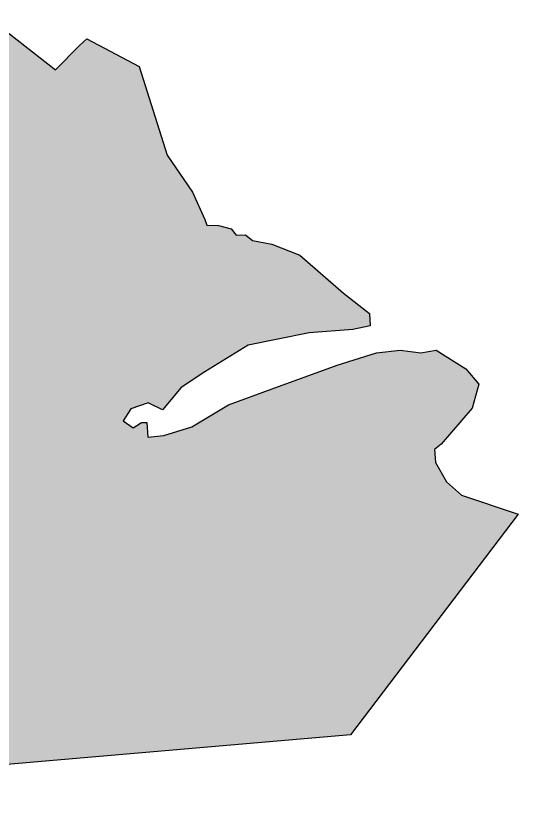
# Model space of a CAD drawing. Header units: millimetres. Extents: x 2240590 to 2246773, y 376344 to 383836.
# Drawn here: x 2245650 to 2246773, y 376919 to 378671 of the extents above; entities that cross this region are included whole.
import ezdxf

# ---------------------------------------------------------------- set-up
doc = ezdxf.new("R2010")
doc.units = ezdxf.units.MM
doc.layers.add('граница_н_п', color=7, linetype='Continuous', true_color=0x000000, transparency=0.5)
doc.layers.add('граница_н_п_штриховка', color=190, linetype='Continuous', transparency=0.8)

msp = doc.modelspace()

# ---------------------------------------------------------------- hatches: boundary and pattern name
at = {"layer": 'граница_н_п_штриховка'}
h = msp.add_hatch(color=256, dxfattribs=at)
h.dxf.hatch_style = 1
h.paths.add_polyline_path([(2245185.816747744, 378444.6435006708), (2245249.433261042, 378486.0695544123), (2245339.317000024, 378531.6226091781), (2245387.424093426, 378557.4959456179), (2245393.190975012, 378557.4959456179), (2245414.343653523, 378564.9361585672), (2245417.566798446, 378572.6698566778), (2245429.822261491, 378580.2988628014), (2245491.784892922, 378601.5557128885), (2245539.847542686, 378601.5557128885), (2245542.562220755, 378616.1976374617), (2245567.328408399, 378649.0859449651), (2245583.900485564, 378671.0928673715), (2245738.613593549, 378550.3082351503), (2245792.645987806, 378604.8489686899), (2245808.561183631, 378619.4976536733), (2245925.577286156, 378557.3208517403), (2245987.912331824, 378359.691970407), (2246044.924102807, 378277.0714218109), (2246072.571309865, 378215.9081499719), (2246077.041258551, 378203.2421302823), (2246103.01538656, 378202.9693949437), (2246131.062905463, 378194.9576096581), (2246142.081761716, 378180.9393144166), (2246163.113450538, 378181.9407875771), (2246179.141356645, 378168.9216364883), (2246222.210757974, 378160.9121802105), (2246284.652699118, 378136.581040421), (2246381.810358026, 378051.4651377937), (2246439.901641779, 378006.4035035786), (2246441.908422004, 377978.3645840874), (2246402.842046848, 377970.3527988023), (2246305.68965508, 377963.3448156849), (2246169.465621017, 377935.3058961937), (2246072.307962108, 377876.223637729), (2246019.225728211, 377841.1767351204), (2245978.15783997, 377791.1077351021), (2245946.107294894, 377807.128976665), (2245907.040919739, 377793.1106814235), (2245890.053641582, 377766.4192233537), (2245912.560224309, 377751.0339031299), (2245931.08014533, 377763.0688156108), (2245943.099758126, 377763.0688156108), (2245945.106538352, 377730.0248593236), (2245981.160109598, 377734.0284229587), (2246043.264953802, 377753.0564130112), (2246125.395463146, 377802.1216108617), (2246222.553122054, 377838.1723156385), (2246367.789232144, 377891.2457351391), (2246455.929547885, 377918.2831814694), (2246509.017048923, 377924.2896914263), (2246555.08871988, 377918.2831814694), (2246589.146045181, 377924.2896914263), (2246655.432998306, 377882.8799407366), (2246684.481273753, 377848.8321822812), (2246669.454124188, 377794.7572896201), (2246600.343984183, 377714.648752796), (2246585.316834618, 377702.6310748681), (2246587.323614844, 377673.5930112237), (2246612.363596979, 377630.5319943223), (2246645.414898597, 377600.492457517), (2246772.621589494, 377558.4352427837), (2246398.001545464, 377065.2539622961), (2244706.580774991, 376919.4278250667), (2244719.390458741, 377316.3815088584), (2244738.457504456, 377360.2017821562), (2244737.451480773, 377434.8138616327), (2244725.347593742, 377467.0776004577), (2244728.37093193, 377525.554317011), (2244751.567415169, 377566.8941974808), (2244779.804551101, 377595.1240955745), (2244781.837667026, 377627.6486832225), (2244764.693127302, 377662.9378025956), (2244831.253971692, 377729.4822006109), (2244837.300648068, 377747.6321548922), (2244849.879365397, 377754.2665879684), (2244864.712186063, 377745.432195975), (2244880.724062124, 377752.5474237773), (2244885.552914861, 377765.6027756077), (2244864.521226038, 377784.7565320572), (2244857.768752943, 377822.4678190746), (2244873.254143661, 377866.5279801292), (2244898.699695552, 377896.0900704279), (2244923.713341988, 377910.7767907791), (2244943.587023849, 377923.8947192801), (2244980.493107955, 377955.6311433404), (2245038.457980354, 377984.6063237865), (2245089.849462409, 377994.2577302465), (2245148.609672902, 377998.2263587713), (2245160.523942905, 378021.646856687), (2245169.256860527, 378083.9664353686), (2245194.66554244, 378103.4159757514), (2245226.173572126, 378104.289353508), (2245266.272306663, 378078.8845413299), (2245304.78563215, 378080.8688555923), (2245327.813566918, 378111.4347480591), (2245338.932498826, 378140.0139972554), (2245325.827855252, 378157.4792233761), (2245295.257376432, 378153.5105948509), (2245274.610188808, 378132.4726714548), (2245242.053998322, 378132.074411198), (2245245.625119039, 378170.9758209717), (2245226.963643081, 378187.2509243358), (2245195.998128784, 378170.9758209717), (2245167.19593655, 378139.8159136911), (2245148.281203264, 378138.8701475388), (2245136.419896942, 378123.4550686567), (2245129.990310197, 378109.3730769844), (2245132.269327202, 378098.5532689759), (2245125.745935689, 378081.3590087363), (2245103.209733932, 378069.5007949416), (2245087.19785787, 378076.0229622914), (2245079.488055469, 378061.7932555004), (2245072.964663956, 378045.7851161658), (2245055.173171564, 378042.2275022645), (2245044.047722631, 378051.4965358222), (2244963.844756194, 378049.3419812532), (2244925.296678375, 378023.2548094812), (2244903.947821687, 378030.9623489223), (2244847.015046033, 378048.7496696145), (2244836.933356041, 378056.4572090555), (2244837.526561484, 378071.2799762989), (2244878.446526895, 378115.7467804019), (2244908.69159687, 378145.3923148888), (2244937.454120328, 378182.1515795505), (2245002.095764201, 378253.2993646916), (2244995.304304792, 378248.9183809594), (2245023.099000989, 378275.5133158932), (2245072.330955765, 378313.6182051529), (2245111.23931673, 378322.3519827169), (2245107.467734579, 378353.1731410926), (2245152.560027678, 378411.8976573246)])

# ---------------------------------------------------------------- linework, layer by layer
at = {"layer": 'граница_н_п'}
msp.add_lwpolyline([(2245583.900485564, 378671.0928673715), (2245738.613593549, 378550.3082351503), (2245792.645987806, 378604.8489686899), (2245808.561183631, 378619.4976536733), (2245925.577286156, 378557.3208517403), (2245987.912331824, 378359.691970407), (2246044.924102807, 378277.0714218109), (2246072.571309865, 378215.9081499719), (2246077.041258551, 378203.2421302823), (2246103.01538656, 378202.9693949437), (2246131.062905463, 378194.9576096581), (2246142.081761716, 378180.9393144166), (2246163.113450538, 378181.9407875771), (2246179.141356645, 378168.9216364883), (2246222.210757974, 378160.9121802105), (2246284.652699118, 378136.581040421), (2246381.810358026, 378051.4651377937), (2246439.901641779, 378006.4035035786), (2246441.908422004, 377978.3645840874), (2246402.842046848, 377970.3527988023), (2246305.68965508, 377963.3448156849), (2246169.465621017, 377935.3058961937), (2246072.307962108, 377876.223637729), (2246019.225728211, 377841.1767351204), (2245978.15783997, 377791.1077351021), (2245946.107294894, 377807.128976665), (2245907.040919739, 377793.1106814235), (2245890.053641582, 377766.4192233537), (2245912.560224309, 377751.0339031299), (2245931.08014533, 377763.0688156108), (2245943.099758126, 377763.0688156108), (2245945.106538352, 377730.0248593236), (2245981.160109598, 377734.0284229587), (2246043.264953802, 377753.0564130112), (2246125.395463146, 377802.1216108617), (2246222.553122054, 377838.1723156385), (2246367.789232144, 377891.2457351391), (2246455.929547885, 377918.2831814694), (2246509.017048923, 377924.2896914263), (2246555.08871988, 377918.2831814694), (2246589.146045181, 377924.2896914263), (2246655.432998306, 377882.8799407366), (2246684.481273753, 377848.8321822812), (2246669.454124188, 377794.7572896201), (2246600.343984183, 377714.648752796), (2246585.316834618, 377702.6310748681), (2246587.323614844, 377673.5930112237), (2246612.363596979, 377630.5319943223), (2246645.414898597, 377600.492457517), (2246772.621589494, 377558.4352427837), (2246398.001545464, 377065.2539622961), (2244706.580774991, 376919.4278250667)], dxfattribs=at)

doc.saveas('drawing.dxf')
